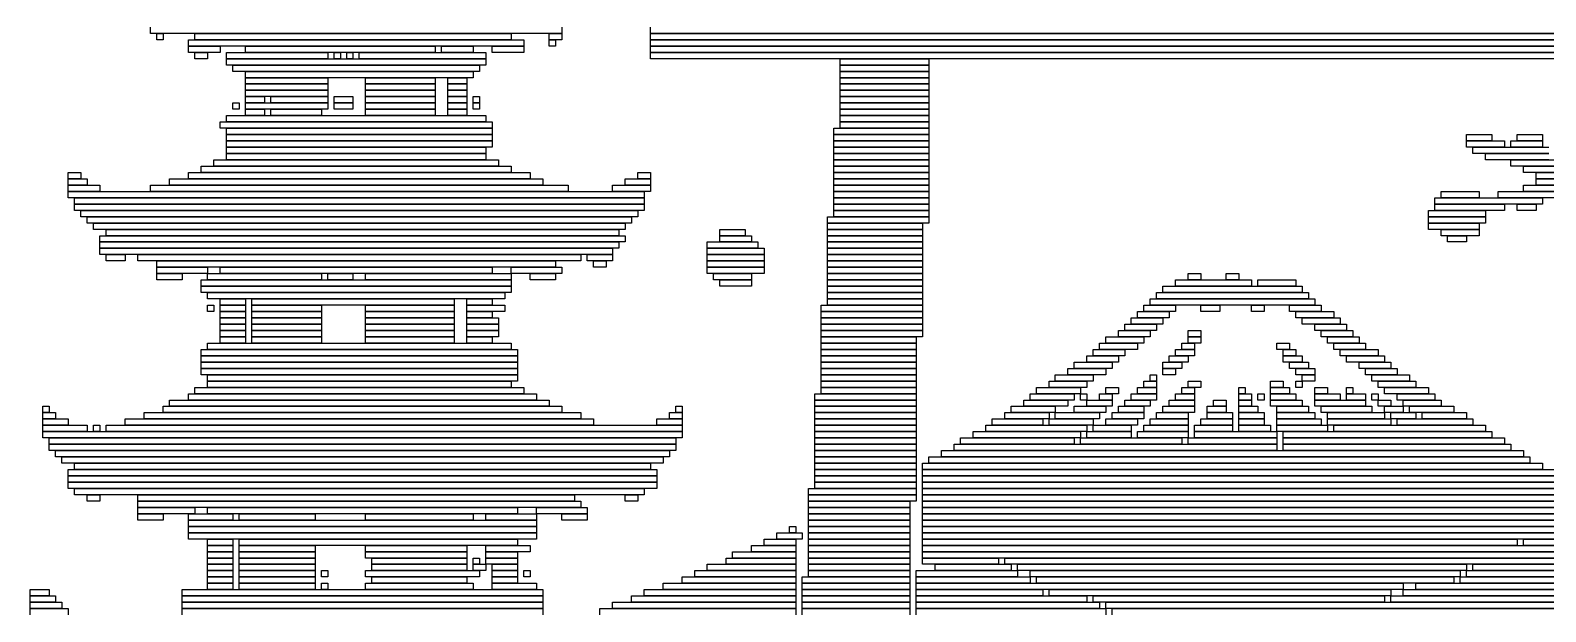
# Model space of a CAD drawing. Extents: x 291 to 733, y 317 to 719.
# Drawn here: x 295 to 534.5, y 471.5 to 563.5 of the extents above; entities that cross this region are included whole.
import ezdxf

# ---------------------------------------------------------------- set-up
doc = ezdxf.new("R2010")
doc.units = 0

msp = doc.modelspace()

# ---------------------------------------------------------------- linework, layer by layer
for p, q in [((314, 563), (314, 564)), ((379, 563), (314, 563)), ((315, 563), (316, 563)), ((315, 562), (315, 563)), ((316, 563), (316, 562)), ((321, 563), (371, 563)), ((321, 562), (321, 563)), ((371, 563), (371, 562)), ((377, 563), (379, 563)), ((377, 562), (377, 563)), ((379, 564), (379, 563)), ((379, 563), (379, 562)), ((393, 563), (393, 564)), ((585, 563), (393, 563)), ((393, 563), (585, 563)), ((393, 562), (393, 563)), ((316, 562), (315, 562)), ((320, 562), (373, 562)), ((320, 561), (320, 562)), ((373, 561), (320, 561)), ((320, 561), (325, 561)), ((320, 560), (320, 561)), ((371, 562), (321, 562)), ((325, 561), (325, 560)), ((329, 561), (359, 561)), ((329, 560), (329, 561)), ((359, 561), (359, 560)), ((360, 561), (365, 561)), ((360, 560), (360, 561)), ((365, 561), (365, 560)), ((368, 561), (373, 561)), ((368, 560), (368, 561)), ((373, 562), (373, 561)), ((373, 561), (373, 560)), ((379, 562), (377, 562)), ((377, 562), (378, 562)), ((377, 561), (377, 562)), ((378, 561), (377, 561)), ((378, 562), (378, 561)), ((585, 562), (393, 562)), ((393, 562), (585, 562)), ((393, 561), (393, 562)), ((585, 561), (393, 561)), ((393, 561), (585, 561)), ((393, 560), (393, 561)), ((325, 560), (320, 560)), ((321, 560), (323, 560)), ((321, 559), (321, 560)), ((323, 559), (321, 559)), ((323, 560), (323, 559)), ((326, 560), (342, 560)), ((326, 559), (326, 560)), ((342, 559), (326, 559)), ((326, 559), (367, 559)), ((326, 558), (326, 559)), ((359, 560), (329, 560)), ((342, 560), (342, 559)), ((343, 560), (344, 560)), ((343, 559), (343, 560)), ((344, 559), (343, 559)), ((344, 560), (344, 559)), ((345, 560), (346, 560)), ((345, 559), (345, 560)), ((346, 559), (345, 559)), ((346, 560), (346, 559)), ((347, 560), (367, 560)), ((347, 559), (347, 560)), ((367, 559), (347, 559)), ((365, 560), (360, 560)), ((367, 560), (367, 559)), ((367, 559), (367, 558)), ((373, 560), (368, 560)), ((585, 560), (393, 560)), ((393, 560), (585, 560)), ((393, 559), (393, 560)), ((585, 559), (393, 559)), ((423, 559), (437, 559)), ((423, 558), (423, 559)), ((437, 559), (437, 558)), ((367, 558), (326, 558)), ((327, 558), (366, 558)), ((327, 557), (327, 558)), ((366, 557), (327, 557)), ((329, 557), (365, 557)), ((329, 556), (329, 557)), ((365, 556), (329, 556)), ((329, 556), (342, 556)), ((329, 555), (329, 556)), ((342, 556), (342, 555)), ((348, 556), (359, 556)), ((348, 555), (348, 556)), ((359, 556), (359, 555)), ((361, 556), (364, 556)), ((361, 555), (361, 556)), ((364, 556), (364, 555)), ((365, 557), (365, 556)), ((366, 558), (366, 557)), ((437, 558), (423, 558)), ((423, 558), (437, 558)), ((423, 557), (423, 558)), ((437, 557), (423, 557)), ((423, 557), (437, 557)), ((423, 556), (423, 557)), ((437, 556), (423, 556)), ((423, 556), (437, 556)), ((423, 555), (423, 556)), ((437, 558), (437, 557)), ((437, 557), (437, 556)), ((437, 556), (437, 555)), ((342, 555), (329, 555)), ((329, 555), (342, 555)), ((329, 554), (329, 555)), ((342, 554), (329, 554)), ((329, 554), (342, 554)), ((329, 553), (329, 554)), ((342, 555), (342, 554)), ((342, 554), (342, 553)), ((359, 555), (348, 555)), ((348, 555), (359, 555)), ((348, 554), (348, 555)), ((359, 554), (348, 554)), ((348, 554), (359, 554)), ((348, 553), (348, 554)), ((359, 555), (359, 554)), ((359, 554), (359, 553)), ((364, 555), (361, 555)), ((361, 555), (364, 555)), ((361, 554), (361, 555)), ((364, 554), (361, 554)), ((361, 554), (364, 554)), ((361, 553), (361, 554)), ((364, 555), (364, 554)), ((364, 554), (364, 553)), ((437, 555), (423, 555)), ((423, 555), (437, 555)), ((423, 554), (423, 555)), ((437, 554), (423, 554)), ((423, 554), (437, 554)), ((423, 553), (423, 554)), ((437, 555), (437, 554)), ((437, 554), (437, 553)), ((327, 552), (328, 552)), ((327, 551), (327, 552)), ((328, 551), (327, 551)), ((328, 552), (328, 551)), ((342, 553), (329, 553)), ((329, 553), (332, 553)), ((329, 552), (329, 553)), ((332, 552), (329, 552)), ((329, 552), (342, 552)), ((329, 551), (329, 552)), ((342, 551), (329, 551)), ((329, 551), (332, 551)), ((329, 550), (329, 551)), ((332, 553), (332, 552)), ((332, 551), (332, 550)), ((333, 553), (342, 553)), ((333, 552), (333, 553)), ((342, 552), (333, 552)), ((333, 551), (341, 551)), ((333, 550), (333, 551)), ((341, 551), (341, 550)), ((342, 553), (342, 552)), ((342, 552), (342, 551)), ((343, 553), (346, 553)), ((343, 552), (343, 553)), ((346, 552), (343, 552)), ((343, 552), (346, 552)), ((343, 551), (343, 552)), ((346, 551), (343, 551)), ((346, 553), (346, 552)), ((346, 552), (346, 551)), ((359, 553), (348, 553)), ((348, 553), (359, 553)), ((348, 552), (348, 553)), ((359, 552), (348, 552)), ((348, 552), (359, 552)), ((348, 551), (348, 552)), ((359, 551), (348, 551)), ((348, 551), (359, 551)), ((348, 550), (348, 551)), ((359, 553), (359, 552)), ((359, 552), (359, 551)), ((359, 551), (359, 550)), ((364, 553), (361, 553)), ((361, 553), (364, 553)), ((361, 552), (361, 553)), ((364, 552), (361, 552)), ((361, 552), (364, 552)), ((361, 551), (361, 552)), ((364, 551), (361, 551)), ((361, 551), (364, 551)), ((361, 550), (361, 551)), ((364, 553), (364, 552)), ((364, 552), (364, 551)), ((364, 551), (364, 550)), ((365, 553), (366, 553)), ((365, 552), (365, 553)), ((366, 552), (365, 552)), ((365, 552), (366, 552)), ((365, 551), (365, 552)), ((366, 551), (365, 551)), ((366, 553), (366, 552)), ((366, 552), (366, 551)), ((437, 553), (423, 553)), ((423, 553), (437, 553)), ((423, 552), (423, 553)), ((437, 552), (423, 552)), ((423, 552), (437, 552)), ((423, 551), (423, 552)), ((437, 551), (423, 551)), ((423, 551), (437, 551)), ((423, 550), (423, 551)), ((437, 553), (437, 552)), ((437, 552), (437, 551)), ((437, 551), (437, 550)), ((325, 549), (368, 549)), ((325, 548), (325, 549)), ((326, 550), (367, 550)), ((326, 549), (326, 550)), ((367, 549), (326, 549)), ((332, 550), (329, 550)), ((341, 550), (333, 550)), ((359, 550), (348, 550)), ((364, 550), (361, 550)), ((367, 550), (367, 549)), ((368, 549), (368, 548)), ((437, 550), (423, 550)), ((423, 550), (437, 550)), ((423, 549), (423, 550)), ((437, 549), (423, 549)), ((423, 549), (437, 549)), ((423, 548), (423, 549)), ((437, 550), (437, 549)), ((437, 549), (437, 548)), ((368, 548), (325, 548)), ((326, 548), (368, 548)), ((326, 547), (326, 548)), ((368, 547), (326, 547)), ((326, 547), (368, 547)), ((326, 546), (326, 547)), ((368, 548), (368, 547)), ((368, 547), (368, 546)), ((422, 548), (437, 548)), ((422, 547), (422, 548)), ((437, 547), (422, 547)), ((422, 547), (437, 547)), ((422, 546), (422, 547)), ((437, 548), (423, 548)), ((437, 548), (437, 547)), ((437, 547), (437, 546)), ((522, 547), (526, 547)), ((522, 546), (522, 547)), ((526, 547), (526, 546)), ((530, 547), (534, 547)), ((530, 546), (530, 547)), ((534, 547), (534, 546)), ((368, 546), (326, 546)), ((326, 546), (368, 546)), ((326, 545), (326, 546)), ((368, 545), (326, 545)), ((326, 545), (367, 545)), ((326, 544), (326, 545)), ((367, 544), (326, 544)), ((326, 544), (367, 544)), ((326, 543), (326, 544)), ((367, 545), (367, 544)), ((367, 544), (367, 543)), ((368, 546), (368, 545)), ((437, 546), (422, 546)), ((422, 546), (437, 546)), ((422, 545), (422, 546)), ((437, 545), (422, 545)), ((422, 545), (437, 545)), ((422, 544), (422, 545)), ((437, 544), (422, 544)), ((422, 544), (437, 544)), ((422, 543), (422, 544)), ((437, 546), (437, 545)), ((437, 545), (437, 544)), ((437, 544), (437, 543)), ((526, 546), (522, 546)), ((522, 546), (528, 546)), ((522, 545), (522, 546)), ((528, 545), (522, 545)), ((523, 545), (535, 545)), ((523, 544), (523, 545)), ((535, 544), (523, 544)), ((525, 544), (535, 544)), ((525, 543), (525, 544)), ((528, 546), (528, 545)), ((529, 546), (534, 546)), ((529, 545), (529, 546)), ((534, 545), (529, 545)), ((534, 546), (530, 546)), ((534, 546), (534, 545)), ((322, 542), (371, 542)), ((322, 541), (322, 542)), ((324, 543), (369, 543)), ((324, 542), (324, 543)), ((369, 542), (324, 542)), ((367, 543), (326, 543)), ((369, 543), (369, 542)), ((371, 542), (371, 541)), ((437, 543), (422, 543)), ((422, 543), (437, 543)), ((422, 542), (422, 543)), ((437, 542), (422, 542)), ((422, 542), (437, 542)), ((422, 541), (422, 542)), ((437, 543), (437, 542)), ((437, 542), (437, 541)), ((535, 543), (525, 543)), ((529, 543), (536, 543)), ((529, 542), (529, 543)), ((536, 542), (529, 542)), ((531, 542), (537, 542)), ((531, 541), (531, 542)), ((301, 541), (303, 541)), ((301, 540), (301, 541)), ((303, 540), (301, 540)), ((301, 540), (304, 540)), ((301, 539), (301, 540)), ((304, 539), (301, 539)), ((301, 539), (306, 539)), ((301, 538), (301, 539)), ((303, 541), (303, 540)), ((304, 540), (304, 539)), ((306, 539), (306, 538)), ((314, 539), (380, 539)), ((314, 538), (314, 539)), ((317, 540), (376, 540)), ((317, 539), (317, 540)), ((376, 539), (317, 539)), ((320, 541), (374, 541)), ((320, 540), (320, 541)), ((374, 540), (320, 540)), ((371, 541), (322, 541)), ((374, 541), (374, 540)), ((376, 540), (376, 539)), ((380, 539), (380, 538)), ((387, 539), (393, 539)), ((387, 538), (387, 539)), ((389, 540), (393, 540)), ((389, 539), (389, 540)), ((393, 539), (389, 539)), ((391, 541), (393, 541)), ((391, 540), (391, 541)), ((393, 540), (391, 540)), ((393, 541), (393, 540)), ((393, 540), (393, 539)), ((393, 539), (393, 538)), ((437, 541), (422, 541)), ((422, 541), (437, 541)), ((422, 540), (422, 541)), ((437, 540), (422, 540)), ((422, 540), (437, 540)), ((422, 539), (422, 540)), ((437, 539), (422, 539)), ((422, 539), (437, 539)), ((422, 538), (422, 539)), ((437, 541), (437, 540)), ((437, 540), (437, 539)), ((437, 539), (437, 538)), ((537, 541), (531, 541)), ((531, 539), (540, 539)), ((531, 538), (531, 539)), ((533, 541), (540, 541)), ((533, 540), (533, 541)), ((540, 540), (533, 540)), ((533, 540), (540, 540)), ((533, 539), (533, 540)), ((540, 539), (533, 539)), ((306, 538), (301, 538)), ((301, 538), (392, 538)), ((301, 537), (301, 538)), ((392, 537), (301, 537)), ((302, 537), (392, 537)), ((302, 536), (302, 537)), ((380, 538), (314, 538)), ((393, 538), (387, 538)), ((392, 538), (392, 537)), ((392, 537), (392, 536)), ((437, 538), (422, 538)), ((422, 538), (437, 538)), ((422, 537), (422, 538)), ((437, 537), (422, 537)), ((422, 537), (437, 537)), ((422, 536), (422, 537)), ((437, 538), (437, 537)), ((437, 537), (437, 536)), ((517, 537), (534, 537)), ((517, 536), (517, 537)), ((518, 538), (524, 538)), ((518, 537), (518, 538)), ((524, 537), (518, 537)), ((524, 538), (524, 537)), ((527, 538), (537, 538)), ((527, 537), (527, 538)), ((537, 537), (527, 537)), ((540, 538), (531, 538)), ((534, 537), (534, 536)), ((392, 536), (302, 536)), ((302, 536), (392, 536)), ((302, 535), (302, 536)), ((392, 535), (302, 535)), ((303, 535), (391, 535)), ((303, 534), (303, 535)), ((391, 535), (391, 534)), ((392, 536), (392, 535)), ((437, 536), (422, 536)), ((422, 536), (437, 536)), ((422, 535), (422, 536)), ((437, 535), (422, 535)), ((422, 535), (437, 535)), ((422, 534), (422, 535)), ((437, 536), (437, 535)), ((437, 535), (437, 534)), ((516, 535), (525, 535)), ((516, 534), (516, 535)), ((534, 536), (517, 536)), ((517, 536), (528, 536)), ((517, 535), (517, 536)), ((528, 535), (517, 535)), ((525, 535), (525, 534)), ((528, 536), (528, 535)), ((530, 536), (533, 536)), ((530, 535), (530, 536)), ((533, 535), (530, 535)), ((533, 536), (533, 535)), ((391, 534), (303, 534)), ((304, 534), (390, 534)), ((304, 533), (304, 534)), ((390, 533), (304, 533)), ((305, 533), (389, 533)), ((305, 532), (305, 533)), ((389, 532), (305, 532)), ((307, 532), (388, 532)), ((307, 531), (307, 532)), ((388, 532), (388, 531)), ((389, 533), (389, 532)), ((390, 534), (390, 533)), ((404, 532), (408, 532)), ((404, 531), (404, 532)), ((408, 532), (408, 531)), ((421, 534), (437, 534)), ((421, 533), (421, 534)), ((437, 533), (421, 533)), ((421, 533), (436, 533)), ((421, 532), (421, 533)), ((436, 532), (421, 532)), ((421, 532), (436, 532)), ((421, 531), (421, 532)), ((437, 534), (422, 534)), ((436, 533), (436, 532)), ((436, 532), (436, 531)), ((437, 534), (437, 533)), ((525, 534), (516, 534)), ((516, 534), (525, 534)), ((516, 533), (516, 534)), ((525, 533), (516, 533)), ((516, 533), (524, 533)), ((516, 532), (516, 533)), ((524, 532), (516, 532)), ((518, 532), (524, 532)), ((518, 531), (518, 532)), ((524, 533), (524, 532)), ((524, 532), (524, 531)), ((525, 534), (525, 533)), ((306, 531), (389, 531)), ((306, 530), (306, 531)), ((389, 530), (306, 530)), ((306, 530), (388, 530)), ((306, 529), (306, 530)), ((388, 531), (307, 531)), ((388, 530), (388, 529)), ((389, 531), (389, 530)), ((402, 530), (410, 530)), ((402, 529), (402, 530)), ((408, 531), (404, 531)), ((404, 531), (409, 531)), ((404, 530), (404, 531)), ((409, 530), (404, 530)), ((409, 531), (409, 530)), ((410, 530), (410, 529)), ((436, 531), (421, 531)), ((421, 531), (436, 531)), ((421, 530), (421, 531)), ((436, 530), (421, 530)), ((421, 530), (436, 530)), ((421, 529), (421, 530)), ((436, 531), (436, 530)), ((436, 530), (436, 529)), ((524, 531), (518, 531)), ((519, 531), (522, 531)), ((519, 530), (519, 531)), ((522, 530), (519, 530)), ((522, 531), (522, 530)), ((388, 529), (306, 529)), ((306, 529), (387, 529)), ((306, 528), (306, 529)), ((387, 528), (306, 528)), ((307, 528), (310, 528)), ((307, 527), (307, 528)), ((310, 527), (307, 527)), ((310, 528), (310, 527)), ((312, 528), (382, 528)), ((312, 527), (312, 528)), ((382, 527), (312, 527)), ((315, 527), (378, 527)), ((315, 526), (315, 527)), ((378, 527), (378, 526)), ((382, 528), (382, 527)), ((383, 528), (387, 528)), ((383, 527), (383, 528)), ((387, 527), (383, 527)), ((384, 527), (386, 527)), ((384, 526), (384, 527)), ((386, 527), (386, 526)), ((387, 529), (387, 528)), ((387, 528), (387, 527)), ((410, 529), (402, 529)), ((402, 529), (411, 529)), ((402, 528), (402, 529)), ((411, 528), (402, 528)), ((402, 528), (411, 528)), ((402, 527), (402, 528)), ((411, 527), (402, 527)), ((402, 527), (411, 527)), ((402, 526), (402, 527)), ((411, 529), (411, 528)), ((411, 528), (411, 527)), ((411, 527), (411, 526)), ((436, 529), (421, 529)), ((421, 529), (436, 529)), ((421, 528), (421, 529)), ((436, 528), (421, 528)), ((421, 528), (436, 528)), ((421, 527), (421, 528)), ((436, 527), (421, 527)), ((421, 527), (436, 527)), ((421, 526), (421, 527)), ((436, 529), (436, 528)), ((436, 528), (436, 527)), ((436, 527), (436, 526)), ((378, 526), (315, 526)), ((315, 526), (323, 526)), ((315, 525), (315, 526)), ((323, 525), (315, 525)), ((315, 525), (319, 525)), ((315, 524), (315, 525)), ((319, 525), (319, 524)), ((323, 526), (323, 525)), ((323, 525), (341, 525)), ((323, 524), (323, 525)), ((325, 526), (368, 526)), ((325, 525), (325, 526)), ((368, 525), (325, 525)), ((341, 525), (341, 524)), ((342, 525), (346, 525)), ((342, 524), (342, 525)), ((346, 525), (346, 524)), ((348, 525), (371, 525)), ((348, 524), (348, 525)), ((368, 526), (368, 525)), ((371, 526), (379, 526)), ((371, 525), (371, 526)), ((379, 525), (371, 525)), ((371, 525), (371, 524)), ((374, 525), (378, 525)), ((374, 524), (374, 525)), ((378, 525), (378, 524)), ((379, 526), (379, 525)), ((386, 526), (384, 526)), ((411, 526), (402, 526)), ((402, 526), (411, 526)), ((402, 525), (402, 526)), ((411, 525), (402, 525)), ((403, 525), (409, 525)), ((403, 524), (403, 525)), ((409, 525), (409, 524)), ((411, 526), (411, 525)), ((436, 526), (421, 526)), ((421, 526), (436, 526)), ((421, 525), (421, 526)), ((436, 525), (421, 525)), ((421, 525), (436, 525)), ((421, 524), (421, 525)), ((436, 526), (436, 525)), ((436, 525), (436, 524)), ((478, 525), (480, 525)), ((478, 524), (478, 525)), ((480, 525), (480, 524)), ((484, 525), (486, 525)), ((484, 524), (484, 525)), ((486, 525), (486, 524)), ((319, 524), (315, 524)), ((322, 524), (371, 524)), ((322, 523), (322, 524)), ((371, 523), (322, 523)), ((322, 523), (371, 523)), ((322, 522), (322, 523)), ((341, 524), (323, 524)), ((346, 524), (342, 524)), ((371, 524), (348, 524)), ((371, 524), (371, 523)), ((371, 523), (371, 522)), ((378, 524), (374, 524)), ((409, 524), (403, 524)), ((404, 524), (409, 524)), ((404, 523), (404, 524)), ((409, 523), (404, 523)), ((409, 524), (409, 523)), ((436, 524), (421, 524)), ((421, 524), (436, 524)), ((421, 523), (421, 524)), ((436, 523), (421, 523)), ((421, 523), (436, 523)), ((421, 522), (421, 523)), ((436, 524), (436, 523)), ((436, 523), (436, 522)), ((474, 523), (496, 523)), ((474, 522), (474, 523)), ((476, 524), (488, 524)), ((476, 523), (476, 524)), ((488, 523), (476, 523)), ((480, 524), (478, 524)), ((486, 524), (484, 524)), ((488, 524), (488, 523)), ((489, 524), (495, 524)), ((489, 523), (489, 524)), ((495, 523), (489, 523)), ((495, 524), (495, 523)), ((496, 523), (496, 522)), ((371, 522), (322, 522)), ((323, 522), (370, 522)), ((323, 521), (323, 522)), ((370, 521), (323, 521)), ((323, 520), (324, 520)), ((323, 519), (323, 520)), ((324, 520), (324, 519)), ((325, 521), (329, 521)), ((325, 520), (325, 521)), ((329, 520), (325, 520)), ((325, 520), (329, 520)), ((325, 519), (325, 520)), ((329, 521), (329, 520)), ((329, 520), (329, 519)), ((330, 521), (362, 521)), ((330, 520), (330, 521)), ((362, 520), (330, 520)), ((330, 520), (341, 520)), ((330, 519), (330, 520)), ((341, 520), (341, 519)), ((348, 520), (362, 520)), ((348, 519), (348, 520)), ((362, 521), (362, 520)), ((362, 520), (362, 519)), ((364, 521), (368, 521)), ((364, 520), (364, 521)), ((368, 520), (364, 520)), ((364, 520), (370, 520)), ((364, 519), (364, 520)), ((368, 521), (368, 520)), ((370, 522), (370, 521)), ((370, 520), (370, 519)), ((420, 520), (436, 520)), ((420, 519), (420, 520)), ((436, 522), (421, 522)), ((421, 522), (436, 522)), ((421, 521), (421, 522)), ((436, 521), (421, 521)), ((421, 521), (436, 521)), ((421, 520), (421, 521)), ((436, 520), (421, 520)), ((436, 522), (436, 521)), ((436, 521), (436, 520)), ((436, 520), (436, 519)), ((471, 520), (476, 520)), ((471, 519), (471, 520)), ((472, 521), (498, 521)), ((472, 520), (472, 521)), ((498, 520), (472, 520)), ((473, 522), (497, 522)), ((473, 521), (473, 522)), ((497, 521), (473, 521)), ((496, 522), (474, 522)), ((476, 520), (476, 519)), ((480, 520), (483, 520)), ((480, 519), (480, 520)), ((483, 520), (483, 519)), ((488, 520), (490, 520)), ((488, 519), (488, 520)), ((490, 520), (490, 519)), ((494, 520), (499, 520)), ((494, 519), (494, 520)), ((497, 522), (497, 521)), ((498, 521), (498, 520)), ((499, 520), (499, 519)), ((324, 519), (323, 519)), ((329, 519), (325, 519)), ((325, 519), (329, 519)), ((325, 518), (325, 519)), ((329, 518), (325, 518)), ((325, 518), (329, 518)), ((325, 517), (325, 518)), ((329, 519), (329, 518)), ((329, 518), (329, 517)), ((341, 519), (330, 519)), ((330, 519), (341, 519)), ((330, 518), (330, 519)), ((341, 518), (330, 518)), ((330, 518), (341, 518)), ((330, 517), (330, 518)), ((341, 519), (341, 518)), ((341, 518), (341, 517)), ((362, 519), (348, 519)), ((348, 519), (362, 519)), ((348, 518), (348, 519)), ((362, 518), (348, 518)), ((348, 518), (362, 518)), ((348, 517), (348, 518)), ((362, 519), (362, 518)), ((362, 518), (362, 517)), ((370, 519), (364, 519)), ((364, 519), (368, 519)), ((364, 518), (364, 519)), ((368, 518), (364, 518)), ((364, 518), (369, 518)), ((364, 517), (364, 518)), ((368, 519), (368, 518)), ((369, 518), (369, 517)), ((436, 519), (420, 519)), ((420, 519), (436, 519)), ((420, 518), (420, 519)), ((436, 518), (420, 518)), ((420, 518), (436, 518)), ((420, 517), (420, 518)), ((436, 519), (436, 518)), ((436, 518), (436, 517)), ((469, 518), (474, 518)), ((469, 517), (469, 518)), ((470, 519), (475, 519)), ((470, 518), (470, 519)), ((475, 518), (470, 518)), ((476, 519), (471, 519)), ((474, 518), (474, 517)), ((475, 519), (475, 518)), ((483, 519), (480, 519)), ((490, 519), (488, 519)), ((499, 519), (494, 519)), ((495, 519), (501, 519)), ((495, 518), (495, 519)), ((501, 518), (495, 518)), ((496, 518), (502, 518)), ((496, 517), (496, 518)), ((501, 519), (501, 518)), ((502, 518), (502, 517)), ((329, 517), (325, 517)), ((325, 517), (329, 517)), ((325, 516), (325, 517)), ((329, 516), (325, 516)), ((325, 516), (329, 516)), ((325, 515), (325, 516)), ((329, 515), (325, 515)), ((325, 515), (329, 515)), ((325, 514), (325, 515)), ((329, 517), (329, 516)), ((329, 516), (329, 515)), ((329, 515), (329, 514)), ((341, 517), (330, 517)), ((330, 517), (341, 517)), ((330, 516), (330, 517)), ((341, 516), (330, 516)), ((330, 516), (341, 516)), ((330, 515), (330, 516)), ((341, 515), (330, 515)), ((330, 515), (341, 515)), ((330, 514), (330, 515)), ((341, 517), (341, 516)), ((341, 516), (341, 515)), ((341, 515), (341, 514)), ((362, 517), (348, 517)), ((348, 517), (362, 517)), ((348, 516), (348, 517)), ((362, 516), (348, 516)), ((348, 516), (362, 516)), ((348, 515), (348, 516)), ((362, 515), (348, 515)), ((348, 515), (362, 515)), ((348, 514), (348, 515)), ((362, 517), (362, 516)), ((362, 516), (362, 515)), ((362, 515), (362, 514)), ((369, 517), (364, 517)), ((364, 517), (369, 517)), ((364, 516), (364, 517)), ((369, 516), (364, 516)), ((364, 516), (369, 516)), ((364, 515), (364, 516)), ((369, 515), (364, 515)), ((364, 515), (368, 515)), ((364, 514), (364, 515)), ((368, 515), (368, 514)), ((369, 517), (369, 516)), ((369, 516), (369, 515)), ((436, 517), (420, 517)), ((420, 517), (436, 517)), ((420, 516), (420, 517)), ((436, 516), (420, 516)), ((420, 516), (436, 516)), ((420, 515), (420, 516)), ((436, 515), (420, 515)), ((420, 515), (435, 515)), ((420, 514), (420, 515)), ((435, 515), (435, 514)), ((436, 517), (436, 516)), ((436, 516), (436, 515)), ((465, 515), (471, 515)), ((465, 514), (465, 515)), ((467, 516), (472, 516)), ((467, 515), (467, 516)), ((472, 515), (467, 515)), ((468, 517), (473, 517)), ((468, 516), (468, 517)), ((473, 516), (468, 516)), ((474, 517), (469, 517)), ((471, 515), (471, 514)), ((472, 516), (472, 515)), ((473, 517), (473, 516)), ((478, 516), (480, 516)), ((478, 515), (478, 516)), ((480, 515), (478, 515)), ((478, 515), (480, 515)), ((478, 514), (478, 515)), ((480, 516), (480, 515)), ((480, 515), (480, 514)), ((502, 517), (496, 517)), ((498, 517), (503, 517)), ((498, 516), (498, 517)), ((503, 516), (498, 516)), ((499, 516), (504, 516)), ((499, 515), (499, 516)), ((504, 515), (499, 515)), ((500, 515), (505, 515)), ((500, 514), (500, 515)), ((503, 517), (503, 516)), ((504, 516), (504, 515)), ((505, 515), (505, 514)), ((322, 513), (372, 513)), ((322, 512), (322, 513)), ((323, 514), (371, 514)), ((323, 513), (323, 514)), ((371, 513), (323, 513)), ((329, 514), (325, 514)), ((341, 514), (330, 514)), ((362, 514), (348, 514)), ((368, 514), (364, 514)), ((371, 514), (371, 513)), ((372, 513), (372, 512)), ((435, 514), (420, 514)), ((420, 514), (435, 514)), ((420, 513), (420, 514)), ((435, 513), (420, 513)), ((420, 513), (435, 513)), ((420, 512), (420, 513)), ((435, 514), (435, 513)), ((435, 513), (435, 512)), ((463, 513), (468, 513)), ((463, 512), (463, 513)), ((464, 514), (470, 514)), ((464, 513), (464, 514)), ((470, 513), (464, 513)), ((471, 514), (465, 514)), ((468, 513), (468, 512)), ((470, 514), (470, 513)), ((476, 513), (479, 513)), ((476, 512), (476, 513)), ((477, 514), (479, 514)), ((477, 513), (477, 514)), ((479, 513), (477, 513)), ((480, 514), (478, 514)), ((479, 514), (479, 513)), ((479, 513), (479, 512)), ((492, 514), (494, 514)), ((492, 513), (492, 514)), ((494, 513), (492, 513)), ((493, 513), (495, 513)), ((493, 512), (493, 513)), ((494, 514), (494, 513)), ((495, 513), (495, 512)), ((505, 514), (500, 514)), ((501, 514), (506, 514)), ((501, 513), (501, 514)), ((506, 513), (501, 513)), ((502, 513), (508, 513)), ((502, 512), (502, 513)), ((506, 514), (506, 513)), ((508, 513), (508, 512)), ((372, 512), (322, 512)), ((322, 512), (372, 512)), ((322, 511), (322, 512)), ((372, 511), (322, 511)), ((322, 511), (372, 511)), ((322, 510), (322, 511)), ((372, 512), (372, 511)), ((372, 511), (372, 510)), ((435, 512), (420, 512)), ((420, 512), (435, 512)), ((420, 511), (420, 512)), ((435, 511), (420, 511)), ((420, 511), (435, 511)), ((420, 510), (420, 511)), ((435, 512), (435, 511)), ((435, 511), (435, 510)), ((460, 511), (466, 511)), ((460, 510), (460, 511)), ((462, 512), (467, 512)), ((462, 511), (462, 512)), ((467, 511), (462, 511)), ((468, 512), (463, 512)), ((466, 511), (466, 510)), ((467, 512), (467, 511)), ((474, 511), (477, 511)), ((474, 510), (474, 511)), ((475, 512), (478, 512)), ((475, 511), (475, 512)), ((478, 511), (475, 511)), ((479, 512), (476, 512)), ((477, 511), (477, 510)), ((478, 512), (478, 511)), ((495, 512), (493, 512)), ((493, 512), (496, 512)), ((493, 511), (493, 512)), ((496, 511), (493, 511)), ((494, 511), (497, 511)), ((494, 510), (494, 511)), ((496, 512), (496, 511)), ((497, 511), (497, 510)), ((508, 512), (502, 512)), ((503, 512), (509, 512)), ((503, 511), (503, 512)), ((509, 511), (503, 511)), ((505, 511), (510, 511)), ((505, 510), (505, 511)), ((509, 512), (509, 511)), ((510, 511), (510, 510)), ((372, 510), (322, 510)), ((322, 510), (372, 510)), ((322, 509), (322, 510)), ((372, 509), (322, 509)), ((323, 509), (372, 509)), ((323, 508), (323, 509)), ((372, 508), (323, 508)), ((323, 508), (371, 508)), ((323, 507), (323, 508)), ((371, 508), (371, 507)), ((372, 510), (372, 509)), ((372, 509), (372, 508)), ((435, 510), (420, 510)), ((420, 510), (435, 510)), ((420, 509), (420, 510)), ((435, 509), (420, 509)), ((420, 509), (435, 509)), ((420, 508), (420, 509)), ((435, 508), (420, 508)), ((420, 508), (435, 508)), ((420, 507), (420, 508)), ((435, 510), (435, 509)), ((435, 509), (435, 508)), ((435, 508), (435, 507)), ((456, 508), (462, 508)), ((456, 507), (456, 508)), ((457, 509), (463, 509)), ((457, 508), (457, 509)), ((463, 508), (457, 508)), ((459, 510), (465, 510)), ((459, 509), (459, 510)), ((465, 509), (459, 509)), ((466, 510), (460, 510)), ((462, 508), (462, 507)), ((463, 509), (463, 508)), ((465, 510), (465, 509)), ((471, 508), (473, 508)), ((471, 507), (471, 508)), ((472, 509), (473, 509)), ((472, 508), (472, 509)), ((473, 508), (472, 508)), ((473, 509), (473, 508)), ((473, 508), (473, 507)), ((477, 510), (474, 510)), ((474, 510), (476, 510)), ((474, 509), (474, 510)), ((476, 509), (474, 509)), ((476, 510), (476, 509)), ((478, 508), (480, 508)), ((478, 507), (478, 508)), ((480, 508), (480, 507)), ((491, 508), (493, 508)), ((491, 507), (491, 508)), ((493, 508), (493, 507)), ((497, 510), (494, 510)), ((495, 510), (498, 510)), ((495, 509), (495, 510)), ((498, 509), (495, 509)), ((495, 508), (496, 508)), ((495, 507), (495, 508)), ((496, 509), (498, 509)), ((496, 508), (496, 509)), ((498, 508), (496, 508)), ((496, 508), (496, 507)), ((498, 510), (498, 509)), ((498, 509), (498, 508)), ((510, 510), (505, 510)), ((506, 510), (511, 510)), ((506, 509), (506, 510)), ((511, 509), (506, 509)), ((507, 509), (513, 509)), ((507, 508), (507, 509)), ((513, 508), (507, 508)), ((508, 508), (514, 508)), ((508, 507), (508, 508)), ((511, 510), (511, 509)), ((513, 509), (513, 508)), ((514, 508), (514, 507)), ((320, 506), (375, 506)), ((320, 505), (320, 506)), ((321, 507), (373, 507)), ((321, 506), (321, 507)), ((373, 506), (321, 506)), ((371, 507), (323, 507)), ((373, 507), (373, 506)), ((375, 506), (375, 505)), ((419, 506), (435, 506)), ((419, 505), (419, 506)), ((435, 507), (420, 507)), ((420, 507), (435, 507)), ((420, 506), (420, 507)), ((435, 506), (420, 506)), ((435, 507), (435, 506)), ((435, 506), (435, 505)), ((453, 506), (460, 506)), ((453, 505), (453, 506)), ((454, 507), (461, 507)), ((454, 506), (454, 507)), ((461, 506), (454, 506)), ((462, 507), (456, 507)), ((460, 506), (460, 505)), ((461, 507), (461, 506)), ((461, 506), (462, 506)), ((461, 505), (461, 506)), ((462, 506), (462, 505)), ((464, 506), (466, 506)), ((464, 505), (464, 506)), ((465, 507), (467, 507)), ((465, 506), (465, 507)), ((467, 506), (465, 506)), ((466, 506), (466, 505)), ((467, 507), (467, 506)), ((469, 506), (473, 506)), ((469, 505), (469, 506)), ((470, 507), (473, 507)), ((470, 506), (470, 507)), ((473, 506), (470, 506)), ((473, 507), (471, 507)), ((473, 507), (473, 506)), ((473, 506), (473, 505)), ((476, 506), (479, 506)), ((476, 505), (476, 506)), ((477, 507), (479, 507)), ((477, 506), (477, 507)), ((479, 506), (477, 506)), ((480, 507), (478, 507)), ((479, 507), (479, 506)), ((479, 506), (479, 505)), ((486, 507), (487, 507)), ((486, 506), (486, 507)), ((487, 506), (486, 506)), ((486, 506), (488, 506)), ((486, 505), (486, 506)), ((487, 507), (487, 506)), ((488, 506), (488, 505)), ((489, 506), (490, 506)), ((489, 505), (489, 506)), ((490, 506), (490, 505)), ((493, 507), (491, 507)), ((491, 507), (494, 507)), ((491, 506), (491, 507)), ((494, 506), (491, 506)), ((491, 506), (495, 506)), ((491, 505), (491, 506)), ((494, 507), (494, 506)), ((496, 507), (495, 507)), ((495, 506), (495, 505)), ((498, 507), (500, 507)), ((498, 506), (498, 507)), ((500, 506), (498, 506)), ((498, 506), (502, 506)), ((498, 505), (498, 506)), ((500, 507), (500, 506)), ((502, 506), (502, 505)), ((503, 507), (504, 507)), ((503, 506), (503, 507)), ((504, 506), (503, 506)), ((503, 506), (506, 506)), ((503, 505), (503, 506)), ((504, 507), (504, 506)), ((506, 506), (506, 505)), ((507, 506), (508, 506)), ((507, 505), (507, 506)), ((514, 507), (508, 507)), ((508, 506), (508, 505)), ((509, 507), (516, 507)), ((509, 506), (509, 507)), ((516, 506), (509, 506)), ((511, 506), (517, 506)), ((511, 505), (511, 506)), ((516, 507), (516, 506)), ((517, 506), (517, 505)), ((297, 504), (298, 504)), ((297, 503), (297, 504)), ((298, 503), (297, 503)), ((297, 503), (299, 503)), ((297, 502), (297, 503)), ((298, 504), (298, 503)), ((299, 503), (299, 502)), ((313, 503), (382, 503)), ((313, 502), (313, 503)), ((316, 504), (379, 504)), ((316, 503), (316, 504)), ((379, 503), (316, 503)), ((317, 505), (377, 505)), ((317, 504), (317, 505)), ((377, 504), (317, 504)), ((375, 505), (320, 505)), ((377, 505), (377, 504)), ((379, 504), (379, 503)), ((382, 503), (382, 502)), ((396, 503), (398, 503)), ((396, 502), (396, 503)), ((397, 504), (398, 504)), ((397, 503), (397, 504)), ((398, 503), (397, 503)), ((398, 504), (398, 503)), ((398, 503), (398, 502)), ((435, 505), (419, 505)), ((419, 505), (435, 505)), ((419, 504), (419, 505)), ((435, 504), (419, 504)), ((419, 504), (435, 504)), ((419, 503), (419, 504)), ((435, 503), (419, 503)), ((419, 503), (435, 503)), ((419, 502), (419, 503)), ((435, 505), (435, 504)), ((435, 504), (435, 503)), ((435, 503), (435, 502)), ((449, 503), (456, 503)), ((449, 502), (449, 503)), ((450, 504), (457, 504)), ((450, 503), (450, 504)), ((457, 503), (450, 503)), ((452, 505), (459, 505)), ((452, 504), (452, 505)), ((459, 504), (452, 504)), ((460, 505), (453, 505)), ((456, 503), (456, 502)), ((457, 504), (457, 503)), ((457, 503), (464, 503)), ((457, 502), (457, 503)), ((459, 505), (459, 504)), ((460, 504), (465, 504)), ((460, 503), (460, 504)), ((465, 503), (460, 503)), ((462, 505), (461, 505)), ((462, 505), (466, 505)), ((462, 504), (462, 505)), ((466, 504), (462, 504)), ((466, 505), (464, 505)), ((464, 503), (464, 502)), ((465, 504), (465, 503)), ((466, 505), (466, 504)), ((466, 503), (471, 503)), ((466, 502), (466, 503)), ((467, 504), (471, 504)), ((467, 503), (467, 504)), ((471, 503), (467, 503)), ((468, 505), (472, 505)), ((468, 504), (468, 505)), ((472, 504), (468, 504)), ((473, 505), (469, 505)), ((471, 504), (471, 503)), ((471, 503), (471, 502)), ((472, 505), (472, 504)), ((473, 503), (478, 503)), ((473, 502), (473, 503)), ((474, 504), (479, 504)), ((474, 503), (474, 504)), ((479, 503), (474, 503)), ((475, 505), (479, 505)), ((475, 504), (475, 505)), ((479, 504), (475, 504)), ((479, 505), (476, 505)), ((478, 503), (478, 502)), ((479, 505), (479, 504)), ((479, 504), (479, 503)), ((481, 504), (484, 504)), ((481, 503), (481, 504)), ((484, 503), (481, 503)), ((481, 503), (485, 503)), ((481, 502), (481, 503)), ((482, 505), (484, 505)), ((482, 504), (482, 505)), ((484, 504), (482, 504)), ((484, 505), (484, 504)), ((484, 504), (484, 503)), ((485, 503), (485, 502)), ((488, 505), (486, 505)), ((486, 505), (488, 505)), ((486, 504), (486, 505)), ((488, 504), (486, 504)), ((486, 504), (489, 504)), ((486, 503), (486, 504)), ((489, 503), (486, 503)), ((486, 503), (490, 503)), ((486, 502), (486, 503)), ((488, 505), (488, 504)), ((490, 505), (489, 505)), ((489, 504), (489, 503)), ((490, 503), (490, 502)), ((495, 505), (491, 505)), ((491, 505), (496, 505)), ((491, 504), (491, 505)), ((496, 504), (491, 504)), ((492, 504), (497, 504)), ((492, 503), (492, 504)), ((497, 503), (492, 503)), ((492, 503), (498, 503)), ((492, 502), (492, 503)), ((496, 505), (496, 504)), ((497, 504), (497, 503)), ((502, 505), (498, 505)), ((498, 505), (506, 505)), ((498, 504), (498, 505)), ((506, 504), (498, 504)), ((498, 503), (498, 502)), ((499, 504), (507, 504)), ((499, 503), (499, 504)), ((507, 503), (499, 503)), ((500, 503), (509, 503)), ((500, 502), (500, 503)), ((506, 505), (503, 505)), ((506, 505), (506, 504)), ((508, 505), (507, 505)), ((507, 504), (507, 503)), ((508, 505), (510, 505)), ((508, 504), (508, 505)), ((510, 504), (508, 504)), ((509, 504), (512, 504)), ((509, 503), (509, 504)), ((512, 503), (509, 503)), ((509, 503), (509, 502)), ((510, 505), (510, 504)), ((510, 503), (514, 503)), ((510, 502), (510, 503)), ((517, 505), (511, 505)), ((512, 505), (518, 505)), ((512, 504), (512, 505)), ((518, 504), (512, 504)), ((512, 504), (512, 503)), ((513, 504), (520, 504)), ((513, 503), (513, 504)), ((520, 503), (513, 503)), ((514, 503), (514, 502)), ((515, 503), (522, 503)), ((515, 502), (515, 503)), ((518, 505), (518, 504)), ((520, 504), (520, 503)), ((522, 503), (522, 502)), ((299, 502), (297, 502)), ((297, 502), (301, 502)), ((297, 501), (297, 502)), ((301, 501), (297, 501)), ((297, 501), (304, 501)), ((297, 500), (297, 501)), ((301, 502), (301, 501)), ((304, 501), (304, 500)), ((305, 501), (306, 501)), ((305, 500), (305, 501)), ((306, 501), (306, 500)), ((307, 501), (398, 501)), ((307, 500), (307, 501)), ((310, 502), (384, 502)), ((310, 501), (310, 502)), ((384, 501), (310, 501)), ((382, 502), (313, 502)), ((384, 502), (384, 501)), ((394, 502), (398, 502)), ((394, 501), (394, 502)), ((398, 501), (394, 501)), ((398, 502), (396, 502)), ((398, 502), (398, 501)), ((398, 501), (398, 500)), ((435, 502), (419, 502)), ((419, 502), (435, 502)), ((419, 501), (419, 502)), ((435, 501), (419, 501)), ((419, 501), (435, 501)), ((419, 500), (419, 501)), ((435, 502), (435, 501)), ((435, 501), (435, 500)), ((446, 501), (462, 501)), ((446, 500), (446, 501)), ((447, 502), (455, 502)), ((447, 501), (447, 502)), ((455, 501), (447, 501)), ((456, 502), (449, 502)), ((455, 502), (455, 501)), ((456, 502), (463, 502)), ((456, 501), (456, 502)), ((463, 501), (456, 501)), ((464, 502), (457, 502)), ((462, 501), (462, 500)), ((463, 502), (463, 501)), ((463, 501), (469, 501)), ((463, 500), (463, 501)), ((465, 502), (470, 502)), ((465, 501), (465, 502)), ((470, 501), (465, 501)), ((471, 502), (466, 502)), ((469, 501), (469, 500)), ((470, 502), (470, 501)), ((471, 501), (478, 501)), ((471, 500), (471, 501)), ((472, 502), (478, 502)), ((472, 501), (472, 502)), ((478, 501), (472, 501)), ((478, 502), (473, 502)), ((478, 502), (478, 501)), ((478, 501), (478, 500)), ((479, 501), (485, 501)), ((479, 500), (479, 501)), ((480, 502), (485, 502)), ((480, 501), (480, 502)), ((485, 501), (480, 501)), ((485, 502), (481, 502)), ((485, 502), (485, 501)), ((485, 501), (485, 500)), ((490, 502), (486, 502)), ((486, 502), (490, 502)), ((486, 501), (486, 502)), ((490, 501), (486, 501)), ((486, 501), (491, 501)), ((486, 500), (486, 501)), ((490, 502), (490, 501)), ((491, 501), (491, 500)), ((498, 502), (492, 502)), ((492, 502), (499, 502)), ((492, 501), (492, 502)), ((499, 501), (492, 501)), ((492, 501), (500, 501)), ((492, 500), (492, 501)), ((499, 502), (499, 501)), ((509, 502), (500, 502)), ((500, 502), (510, 502)), ((500, 501), (500, 502)), ((510, 501), (500, 501)), ((500, 501), (500, 500)), ((501, 501), (525, 501)), ((501, 500), (501, 501)), ((514, 502), (510, 502)), ((510, 502), (510, 501)), ((511, 502), (523, 502)), ((511, 501), (511, 502)), ((523, 501), (511, 501)), ((522, 502), (515, 502)), ((523, 502), (523, 501)), ((525, 501), (525, 500)), ((304, 500), (297, 500)), ((297, 500), (398, 500)), ((297, 499), (297, 500)), ((398, 499), (297, 499)), ((298, 499), (397, 499)), ((298, 498), (298, 499)), ((306, 500), (305, 500)), ((398, 500), (307, 500)), ((397, 499), (397, 498)), ((398, 500), (398, 499)), ((435, 500), (419, 500)), ((419, 500), (435, 500)), ((419, 499), (419, 500)), ((435, 499), (419, 499)), ((419, 499), (435, 499)), ((419, 498), (419, 499)), ((435, 500), (435, 499)), ((435, 499), (435, 498)), ((442, 499), (460, 499)), ((442, 498), (442, 499)), ((444, 500), (461, 500)), ((444, 499), (444, 500)), ((461, 499), (444, 499)), ((462, 500), (446, 500)), ((460, 499), (460, 498)), ((461, 500), (461, 499)), ((461, 499), (477, 499)), ((461, 498), (461, 499)), ((462, 500), (469, 500)), ((462, 499), (462, 500)), ((469, 499), (462, 499)), ((469, 500), (463, 500)), ((469, 500), (469, 499)), ((470, 500), (478, 500)), ((470, 499), (470, 500)), ((478, 499), (470, 499)), ((478, 500), (471, 500)), ((477, 499), (477, 498)), ((478, 500), (478, 499)), ((478, 499), (492, 499)), ((478, 498), (478, 499)), ((485, 500), (479, 500)), ((479, 500), (492, 500)), ((479, 499), (479, 500)), ((492, 499), (479, 499)), ((491, 500), (486, 500)), ((500, 500), (492, 500)), ((492, 500), (492, 499)), ((492, 499), (492, 498)), ((493, 500), (526, 500)), ((493, 499), (493, 500)), ((526, 499), (493, 499)), ((493, 499), (528, 499)), ((493, 498), (493, 499)), ((525, 500), (501, 500)), ((526, 500), (526, 499)), ((528, 499), (528, 498)), ((397, 498), (298, 498)), ((298, 498), (397, 498)), ((298, 497), (298, 498)), ((397, 497), (298, 497)), ((299, 497), (396, 497)), ((299, 496), (299, 497)), ((396, 496), (299, 496)), ((300, 496), (395, 496)), ((300, 495), (300, 496)), ((395, 496), (395, 495)), ((396, 497), (396, 496)), ((397, 498), (397, 497)), ((435, 498), (419, 498)), ((419, 498), (435, 498)), ((419, 497), (419, 498)), ((435, 497), (419, 497)), ((419, 497), (435, 497)), ((419, 496), (419, 497)), ((435, 496), (419, 496)), ((419, 496), (435, 496)), ((419, 495), (419, 496)), ((435, 498), (435, 497)), ((435, 497), (435, 496)), ((435, 496), (435, 495)), ((437, 496), (532, 496)), ((437, 495), (437, 496)), ((439, 497), (531, 497)), ((439, 496), (439, 497)), ((531, 496), (439, 496)), ((441, 498), (492, 498)), ((441, 497), (441, 498)), ((492, 497), (441, 497)), ((460, 498), (442, 498)), ((477, 498), (461, 498)), ((492, 498), (478, 498)), ((492, 498), (492, 497)), ((528, 498), (493, 498)), ((493, 498), (529, 498)), ((493, 497), (493, 498)), ((529, 497), (493, 497)), ((529, 498), (529, 497)), ((531, 497), (531, 496)), ((532, 496), (532, 495)), ((395, 495), (300, 495)), ((301, 494), (394, 494)), ((301, 493), (301, 494)), ((302, 495), (393, 495)), ((302, 494), (302, 495)), ((393, 494), (302, 494)), ((393, 495), (393, 494)), ((394, 494), (394, 493)), ((435, 495), (419, 495)), ((419, 495), (435, 495)), ((419, 494), (419, 495)), ((435, 494), (419, 494)), ((419, 494), (435, 494)), ((419, 493), (419, 494)), ((435, 495), (435, 494)), ((435, 494), (435, 493)), ((436, 495), (534, 495)), ((436, 494), (436, 495)), ((534, 494), (436, 494)), ((436, 494), (536, 494)), ((436, 493), (436, 494)), ((532, 495), (437, 495)), ((534, 495), (534, 494)), ((394, 493), (301, 493)), ((301, 493), (394, 493)), ((301, 492), (301, 493)), ((394, 492), (301, 492)), ((301, 492), (394, 492)), ((301, 491), (301, 492)), ((394, 491), (301, 491)), ((302, 491), (392, 491)), ((302, 490), (302, 491)), ((392, 491), (392, 490)), ((394, 493), (394, 492)), ((394, 492), (394, 491)), ((418, 491), (435, 491)), ((418, 490), (418, 491)), ((435, 493), (419, 493)), ((419, 493), (435, 493)), ((419, 492), (419, 493)), ((435, 492), (419, 492)), ((419, 492), (435, 492)), ((419, 491), (419, 492)), ((435, 491), (419, 491)), ((435, 493), (435, 492)), ((435, 492), (435, 491)), ((435, 491), (435, 490)), ((536, 493), (436, 493)), ((436, 493), (538, 493)), ((436, 492), (436, 493)), ((538, 492), (436, 492)), ((436, 492), (540, 492)), ((436, 491), (436, 492)), ((540, 491), (436, 491)), ((436, 491), (542, 491)), ((436, 490), (436, 491)), ((392, 490), (302, 490)), ((304, 490), (306, 490)), ((304, 489), (304, 490)), ((306, 489), (304, 489)), ((306, 490), (306, 489)), ((312, 490), (381, 490)), ((312, 489), (312, 490)), ((381, 489), (312, 489)), ((312, 489), (382, 489)), ((312, 488), (312, 489)), ((381, 490), (381, 489)), ((382, 489), (382, 488)), ((389, 490), (391, 490)), ((389, 489), (389, 490)), ((391, 489), (389, 489)), ((391, 490), (391, 489)), ((435, 490), (418, 490)), ((418, 490), (435, 490)), ((418, 489), (418, 490)), ((435, 489), (418, 489)), ((418, 489), (434, 489)), ((418, 488), (418, 489)), ((434, 489), (434, 488)), ((435, 490), (435, 489)), ((542, 490), (436, 490)), ((436, 490), (542, 490)), ((436, 489), (436, 490)), ((542, 489), (436, 489)), ((436, 489), (542, 489)), ((436, 488), (436, 489)), ((382, 488), (312, 488)), ((312, 488), (321, 488)), ((312, 487), (312, 488)), ((321, 487), (312, 487)), ((312, 487), (316, 487)), ((312, 486), (312, 487)), ((316, 487), (316, 486)), ((320, 487), (327, 487)), ((320, 486), (320, 487)), ((321, 488), (321, 487)), ((323, 488), (372, 488)), ((323, 487), (323, 488)), ((372, 487), (323, 487)), ((327, 487), (327, 486)), ((328, 487), (340, 487)), ((328, 486), (328, 487)), ((340, 487), (340, 486)), ((348, 487), (365, 487)), ((348, 486), (348, 487)), ((365, 487), (365, 486)), ((367, 487), (375, 487)), ((367, 486), (367, 487)), ((372, 488), (372, 487)), ((375, 488), (383, 488)), ((375, 487), (375, 488)), ((383, 487), (375, 487)), ((375, 487), (375, 486)), ((379, 487), (383, 487)), ((379, 486), (379, 487)), ((383, 488), (383, 487)), ((383, 487), (383, 486)), ((434, 488), (418, 488)), ((418, 488), (434, 488)), ((418, 487), (418, 488)), ((434, 487), (418, 487)), ((418, 487), (434, 487)), ((418, 486), (418, 487)), ((434, 488), (434, 487)), ((434, 487), (434, 486)), ((542, 488), (436, 488)), ((436, 488), (542, 488)), ((436, 487), (436, 488)), ((542, 487), (436, 487)), ((436, 487), (542, 487)), ((436, 486), (436, 487)), ((316, 486), (312, 486)), ((327, 486), (320, 486)), ((320, 486), (375, 486)), ((320, 485), (320, 486)), ((375, 485), (320, 485)), ((320, 485), (375, 485)), ((320, 484), (320, 485)), ((375, 484), (320, 484)), ((320, 484), (375, 484)), ((320, 483), (320, 484)), ((340, 486), (328, 486)), ((365, 486), (348, 486)), ((375, 486), (367, 486)), ((375, 486), (375, 485)), ((375, 485), (375, 484)), ((375, 484), (375, 483)), ((383, 486), (379, 486)), ((413, 484), (417, 484)), ((413, 483), (413, 484)), ((415, 485), (416, 485)), ((415, 484), (415, 485)), ((416, 484), (415, 484)), ((416, 485), (416, 484)), ((417, 484), (417, 483)), ((434, 486), (418, 486)), ((418, 486), (434, 486)), ((418, 485), (418, 486)), ((434, 485), (418, 485)), ((418, 485), (434, 485)), ((418, 484), (418, 485)), ((434, 484), (418, 484)), ((418, 484), (434, 484)), ((418, 483), (418, 484)), ((434, 486), (434, 485)), ((434, 485), (434, 484)), ((434, 484), (434, 483)), ((542, 486), (436, 486)), ((436, 486), (543, 486)), ((436, 485), (436, 486)), ((543, 485), (436, 485)), ((436, 485), (543, 485)), ((436, 484), (436, 485)), ((543, 484), (436, 484)), ((436, 484), (543, 484)), ((436, 483), (436, 484)), ((375, 483), (320, 483)), ((323, 483), (327, 483)), ((323, 482), (323, 483)), ((327, 482), (323, 482)), ((323, 482), (327, 482)), ((323, 481), (323, 482)), ((327, 483), (327, 482)), ((327, 482), (327, 481)), ((328, 483), (372, 483)), ((328, 482), (328, 483)), ((372, 482), (328, 482)), ((328, 482), (340, 482)), ((328, 481), (328, 482)), ((340, 482), (340, 481)), ((348, 482), (364, 482)), ((348, 481), (348, 482)), ((364, 482), (364, 481)), ((367, 482), (374, 482)), ((367, 481), (367, 482)), ((372, 483), (372, 482)), ((374, 482), (374, 481)), ((409, 482), (416, 482)), ((409, 481), (409, 482)), ((411, 483), (416, 483)), ((411, 482), (411, 483)), ((416, 482), (411, 482)), ((417, 483), (413, 483)), ((416, 483), (416, 482)), ((416, 482), (416, 481)), ((434, 483), (418, 483)), ((418, 483), (434, 483)), ((418, 482), (418, 483)), ((434, 482), (418, 482)), ((418, 482), (434, 482)), ((418, 481), (418, 482)), ((434, 483), (434, 482)), ((434, 482), (434, 481)), ((543, 483), (436, 483)), ((436, 483), (530, 483)), ((436, 482), (436, 483)), ((530, 482), (436, 482)), ((436, 482), (542, 482)), ((436, 481), (436, 482)), ((530, 483), (530, 482)), ((531, 483), (543, 483)), ((531, 482), (531, 483)), ((543, 482), (531, 482)), ((327, 481), (323, 481)), ((323, 481), (327, 481)), ((323, 480), (323, 481)), ((327, 480), (323, 480)), ((323, 480), (327, 480)), ((323, 479), (323, 480)), ((327, 479), (323, 479)), ((323, 479), (327, 479)), ((323, 478), (323, 479)), ((327, 481), (327, 480)), ((327, 480), (327, 479)), ((327, 479), (327, 478)), ((340, 481), (328, 481)), ((328, 481), (340, 481)), ((328, 480), (328, 481)), ((340, 480), (328, 480)), ((328, 480), (340, 480)), ((328, 479), (328, 480)), ((340, 479), (328, 479)), ((328, 479), (340, 479)), ((328, 478), (328, 479)), ((340, 481), (340, 480)), ((340, 480), (340, 479)), ((340, 479), (340, 478)), ((364, 481), (348, 481)), ((348, 481), (364, 481)), ((348, 480), (348, 481)), ((364, 480), (348, 480)), ((349, 480), (364, 480)), ((349, 479), (349, 480)), ((364, 479), (349, 479)), ((349, 479), (364, 479)), ((349, 478), (349, 479)), ((364, 481), (364, 480)), ((364, 480), (364, 479)), ((364, 479), (364, 478)), ((365, 480), (366, 480)), ((365, 479), (365, 480)), ((366, 479), (365, 479)), ((365, 479), (367, 479)), ((365, 478), (365, 479)), ((366, 480), (366, 479)), ((374, 481), (367, 481)), ((367, 481), (372, 481)), ((367, 480), (367, 481)), ((372, 480), (367, 480)), ((367, 480), (372, 480)), ((367, 479), (367, 480)), ((372, 479), (367, 479)), ((367, 479), (367, 478)), ((368, 479), (372, 479)), ((368, 478), (368, 479)), ((372, 481), (372, 480)), ((372, 480), (372, 479)), ((372, 479), (372, 478)), ((402, 479), (416, 479)), ((402, 478), (402, 479)), ((405, 480), (416, 480)), ((405, 479), (405, 480)), ((416, 479), (405, 479)), ((406, 481), (416, 481)), ((406, 480), (406, 481)), ((416, 480), (406, 480)), ((416, 481), (409, 481)), ((416, 481), (416, 480)), ((416, 480), (416, 479)), ((416, 479), (416, 478)), ((434, 481), (418, 481)), ((418, 481), (434, 481)), ((418, 480), (418, 481)), ((434, 480), (418, 480)), ((418, 480), (434, 480)), ((418, 479), (418, 480)), ((434, 479), (418, 479)), ((418, 479), (434, 479)), ((418, 478), (418, 479)), ((434, 481), (434, 480)), ((434, 480), (434, 479)), ((434, 479), (434, 478)), ((542, 481), (436, 481)), ((436, 481), (542, 481)), ((436, 480), (436, 481)), ((542, 480), (436, 480)), ((436, 480), (448, 480)), ((436, 479), (436, 480)), ((448, 479), (436, 479)), ((438, 479), (450, 479)), ((438, 478), (438, 479)), ((448, 480), (448, 479)), ((449, 480), (543, 480)), ((449, 479), (449, 480)), ((543, 479), (449, 479)), ((450, 479), (450, 478)), ((451, 479), (522, 479)), ((451, 478), (451, 479)), ((522, 479), (522, 478)), ((523, 479), (543, 479)), ((523, 478), (523, 479)), ((327, 478), (323, 478)), ((323, 478), (327, 478)), ((323, 477), (323, 478)), ((327, 477), (323, 477)), ((323, 477), (327, 477)), ((323, 476), (323, 477)), ((327, 478), (327, 477)), ((327, 477), (327, 476)), ((340, 478), (328, 478)), ((328, 478), (340, 478)), ((328, 477), (328, 478)), ((340, 477), (328, 477)), ((328, 477), (340, 477)), ((328, 476), (328, 477)), ((340, 478), (340, 477)), ((340, 477), (340, 476)), ((341, 478), (342, 478)), ((341, 477), (341, 478)), ((342, 477), (341, 477)), ((342, 478), (342, 477)), ((348, 478), (366, 478)), ((348, 477), (348, 478)), ((366, 477), (348, 477)), ((364, 478), (349, 478)), ((349, 477), (364, 477)), ((349, 476), (349, 477)), ((364, 477), (364, 476)), ((367, 478), (365, 478)), ((366, 478), (366, 477)), ((372, 478), (368, 478)), ((368, 478), (372, 478)), ((368, 477), (368, 478)), ((372, 477), (368, 477)), ((368, 477), (372, 477)), ((368, 476), (368, 477)), ((372, 478), (372, 477)), ((372, 477), (372, 476)), ((373, 478), (374, 478)), ((373, 477), (373, 478)), ((374, 477), (373, 477)), ((374, 478), (374, 477)), ((398, 477), (416, 477)), ((398, 476), (398, 477)), ((400, 478), (416, 478)), ((400, 477), (400, 478)), ((416, 477), (400, 477)), ((416, 478), (402, 478)), ((416, 478), (416, 477)), ((416, 477), (416, 476)), ((417, 477), (434, 477)), ((417, 476), (417, 477)), ((434, 478), (418, 478)), ((418, 478), (434, 478)), ((418, 477), (418, 478)), ((434, 477), (418, 477)), ((434, 478), (434, 477)), ((434, 477), (434, 476)), ((435, 478), (451, 478)), ((435, 477), (435, 478)), ((451, 477), (435, 477)), ((435, 477), (453, 477)), ((435, 476), (435, 477)), ((450, 478), (438, 478)), ((522, 478), (451, 478)), ((451, 478), (451, 477)), ((453, 478), (521, 478)), ((453, 477), (453, 478)), ((521, 477), (453, 477)), ((453, 477), (453, 476)), ((454, 477), (520, 477)), ((454, 476), (454, 477)), ((520, 477), (520, 476)), ((521, 478), (521, 477)), ((521, 477), (543, 477)), ((521, 476), (521, 477)), ((522, 478), (543, 478)), ((522, 477), (522, 478)), ((543, 477), (522, 477)), ((543, 478), (523, 478)), ((295, 475), (298, 475)), ((295, 474), (295, 475)), ((298, 475), (298, 474)), ((319, 475), (376, 475)), ((319, 474), (319, 475)), ((327, 476), (323, 476)), ((323, 476), (327, 476)), ((323, 475), (323, 476)), ((327, 475), (323, 475)), ((327, 476), (327, 475)), ((340, 476), (328, 476)), ((328, 476), (340, 476)), ((328, 475), (328, 476)), ((340, 475), (328, 475)), ((340, 476), (340, 475)), ((341, 476), (342, 476)), ((341, 475), (341, 476)), ((342, 475), (341, 475)), ((342, 476), (342, 475)), ((348, 476), (365, 476)), ((348, 475), (348, 476)), ((365, 475), (348, 475)), ((364, 476), (349, 476)), ((365, 476), (365, 475)), ((372, 476), (368, 476)), ((368, 476), (375, 476)), ((368, 475), (368, 476)), ((375, 475), (368, 475)), ((375, 476), (375, 475)), ((376, 475), (376, 474)), ((392, 475), (416, 475)), ((392, 474), (392, 475)), ((395, 476), (416, 476)), ((395, 475), (395, 476)), ((416, 475), (395, 475)), ((416, 476), (398, 476)), ((416, 476), (416, 475)), ((416, 475), (416, 474)), ((434, 476), (417, 476)), ((417, 476), (434, 476)), ((417, 475), (417, 476)), ((434, 475), (417, 475)), ((417, 475), (434, 475)), ((417, 474), (417, 475)), ((434, 476), (434, 475)), ((434, 475), (434, 474)), ((453, 476), (435, 476)), ((435, 476), (512, 476)), ((435, 475), (435, 476)), ((512, 475), (435, 475)), ((435, 475), (455, 475)), ((435, 474), (435, 475)), ((520, 476), (454, 476)), ((455, 475), (455, 474)), ((456, 475), (510, 475)), ((456, 474), (456, 475)), ((510, 475), (510, 474)), ((512, 476), (512, 475)), ((512, 475), (543, 475)), ((512, 474), (512, 475)), ((514, 476), (543, 476)), ((514, 475), (514, 476)), ((543, 475), (514, 475)), ((543, 476), (521, 476)), ((298, 474), (295, 474)), ((295, 474), (299, 474)), ((295, 473), (295, 474)), ((299, 473), (295, 473)), ((295, 473), (300, 473)), ((295, 472), (295, 473)), ((300, 472), (295, 472)), ((295, 472), (301, 472)), ((295, 471), (295, 472)), ((299, 474), (299, 473)), ((300, 473), (300, 472)), ((301, 472), (301, 471)), ((376, 474), (319, 474)), ((319, 474), (376, 474)), ((319, 473), (319, 474)), ((376, 473), (319, 473)), ((319, 473), (376, 473)), ((319, 472), (319, 473)), ((376, 472), (319, 472)), ((319, 472), (376, 472)), ((319, 471), (319, 472)), ((376, 474), (376, 473)), ((376, 473), (376, 472)), ((376, 472), (376, 471)), ((385, 472), (416, 472)), ((385, 471), (385, 472)), ((387, 473), (416, 473)), ((387, 472), (387, 473)), ((416, 472), (387, 472)), ((390, 474), (416, 474)), ((390, 473), (390, 474)), ((416, 473), (390, 473)), ((416, 474), (392, 474)), ((416, 474), (416, 473)), ((416, 473), (416, 472)), ((416, 472), (416, 471)), ((434, 474), (417, 474)), ((417, 474), (434, 474)), ((417, 473), (417, 474)), ((434, 473), (417, 473)), ((417, 473), (434, 473)), ((417, 472), (417, 473)), ((434, 472), (417, 472)), ((417, 472), (434, 472)), ((417, 471), (417, 472)), ((434, 474), (434, 473)), ((434, 473), (434, 472)), ((434, 472), (434, 471)), ((455, 474), (435, 474)), ((435, 474), (462, 474)), ((435, 473), (435, 474)), ((462, 473), (435, 473)), ((435, 473), (464, 473)), ((435, 472), (435, 473)), ((464, 472), (435, 472)), ((435, 472), (465, 472)), ((435, 471), (435, 472)), ((510, 474), (456, 474)), ((462, 474), (462, 473)), ((463, 474), (509, 474)), ((463, 473), (463, 474)), ((509, 473), (463, 473)), ((464, 473), (464, 472)), ((465, 473), (543, 473)), ((465, 472), (465, 473)), ((543, 472), (465, 472)), ((465, 472), (465, 471)), ((466, 472), (543, 472)), ((466, 471), (466, 472)), ((509, 474), (509, 473)), ((510, 474), (543, 474)), ((510, 473), (510, 474)), ((543, 473), (510, 473)), ((543, 474), (512, 474))]:
    msp.add_line(p, q)

doc.saveas('drawing.dxf')
